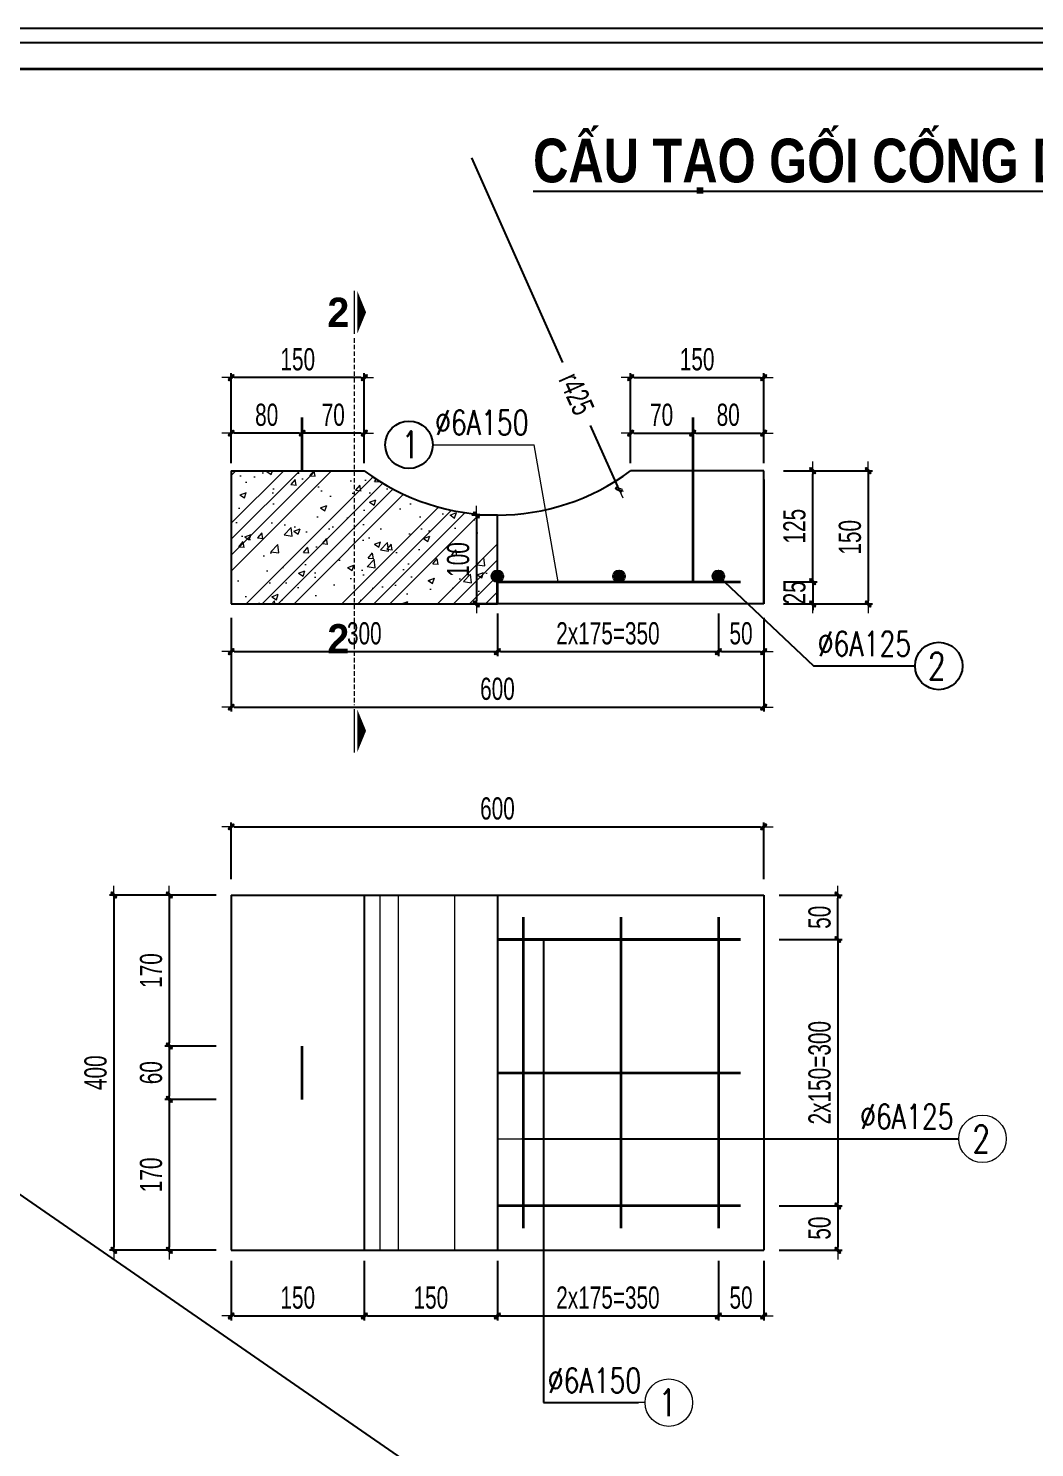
# Model space of a CAD drawing. Header units: inches. Extents: x 144032 to 217447, y 5454 to 57833.
# Drawn here: x 181295 to 183563, y 21309 to 24505 of the extents above; entities that cross this region are included whole.
import ezdxf
from ezdxf.enums import TextEntityAlignment as Align

# ---------------------------------------------------------------- set-up
doc = ezdxf.new("R2010")
doc.units = ezdxf.units.IN
doc.header["$MEASUREMENT"] = 0
doc.linetypes.add('HIDDEN', pattern=[0.375, 0.25, -0.125])
for name, color, linetype, lineweight in [('2 - Text2', 2, 'Continuous', 20), ('LC Dim', 8, 'Continuous', 18), ('LC Hatch', 252, 'Continuous', 9), ('LC Khac', 4, 'Continuous', 9), ('LC MANH DUT', 35, 'HIDDEN', 5), ('LC Net manh', 9, 'Continuous', 5), ('LC Net thay', 7, 'Continuous', 25), ('LC Text2', 7, 'Continuous', 25), ('THEP', 1, 'Continuous', 35)]:
    doc.layers.add(name, color=color, linetype=linetype, lineweight=lineweight)
for name, color, linetype in [('ENTTNTHIETKE1', 2, 'Continuous'), ('KHUNGTEN', 5, 'Continuous'), ('NETTHAY', 7, 'Continuous')]:
    doc.layers.add(name, color=color, linetype=linetype)
doc.layers.add('KCS_Plotter', color=11, linetype='Continuous', plot=False)
doc.styles.add('EG 1', font='')
doc.styles.add('HOATBIF', font='hoatbif.shx', dxfattribs={"width": 0.7})
doc.styles.add('LC 1', font='')
doc.styles.add('LC 3', font='vnsimli.shx', dxfattribs={"width": 0.75})
doc.styles.add('LC3', font='', dxfattribs={"width": 0.8})
doc.styles.get('EG 1').set_extended_font_data('.VnAvantH', bold=True)
doc.styles.get('LC 1').set_extended_font_data('.VnAvantH', bold=True)
doc.styles.get('LC3').set_extended_font_data('.VnArialH', bold=True)
doc.dimstyles.new('1-100(1-25)', dxfattribs={"dimscale": 25, "dimtxt": 2.5, "dimasz": 0.35, "dimexe": 0.5, "dimexo": 0, "dimgap": 0.8, "dimtad": 1, "dimdec": 0, "dimzin": 0, "dimdsep": 46, "dimtxsty": 'HOATBIF', "dimblk1": 'DOT', "dimblk2": 'DOT', "dimsah": 1, "dimcen": -1, "dimdle": 1, "dimclrd": 256, "dimclre": 256, "dimclrt": 4, "dimadec": 3, "dimazin": 2, "dimtfac": 0.333333, "dimtdec": 0, "dimtix": 1, "dimtmove": 2, "dimatfit": 3, "dimldrblk": 'DOT', "dimfxl": 1, "dimtvp": 0.833333, "dimtolj": 1, "dimtzin": 0, "dimarcsym": 0})

# ---------------------------------------------------------------- blocks, each defined once
blk = doc.blocks.new('khung vpn')
at = {"layer": 'Defpoints'}
blk.add_line((52556.46, -4195.446), (52498.758, -4195.446), dxfattribs=at)
at = {"layer": 'KHUNGTEN'}
blk.add_lwpolyline([(52556.243, -4234.885), (52502.048, -4234.885), (52502.048, -4195.662), (52556.243, -4195.662)], close=True, dxfattribs=at)
at = {"layer": 'THEP'}
blk.add_lwpolyline([(52555.832, -4234.474), (52502.459, -4234.474), (52502.459, -4196.073), (52555.832, -4196.073)], close=True, dxfattribs=at)
blk = doc.blocks.new('TIEUDE1')
at = {"layer": '2 - Text2', "color": 7, "style": 'EG 1'}
blk.add_attdef('TIªU§Ò', text='', height=5, dxfattribs=at).set_placement((0, 0), align=Align.BOTTOM_CENTER)
blk.add_attdef('TL', text='', height=3, dxfattribs=at).set_placement((0, -2), align=Align.TOP_CENTER)
blk = doc.blocks.new('DOT')
at = {"layer": 'LC Dim'}
blk.add_line((-3, 0), (3, 0), dxfattribs=at)
at = {"layer": 'LC Dim', "color": 4}
blk.add_line((-1, -1), (1, 1), dxfattribs=at)
blk.add_lwpolyline([(0.5, 1), (-1, -0.5), (-0.5, -1), (1, 0.5)], close=True, dxfattribs=at)
blk = doc.blocks.new('*D655')
at = {"layer": 'Defpoints', "color": 0, "transparency": 16777216}
for p in [(181718.1, 22553.4), (181487.5, 21753.4), (181718.1, 21753.4)]:
    blk.add_point(p, dxfattribs=at)
at = {"layer": 'LC Dim', "lineweight": -2, "transparency": 16777216}
for p, q in [((181718.1, 22553.4), (181477.5, 22553.4)), ((181487.5, 22546.4), (181487.5, 21760.4)), ((181718.1, 21753.4), (181477.5, 21753.4))]:
    blk.add_line(p, q, dxfattribs=at)
at = {"layer": 'LC Dim', "lineweight": -2, "transparency": 16777216, "xscale": 7, "yscale": 7, "zscale": 7}
for p, rotation in [((181487.5, 22553.4), 90), ((181487.5, 21753.4), 270)]:
    blk.add_blockref('DOT', p, dxfattribs=dict(at, rotation=rotation))
at = {"layer": 'LC Dim', "color": 4, "transparency": 16777216, "insert": (181446.5, 22153.4), "char_height": 50, "attachment_point": 5, "rotation": 90, "style": 'HOATBIF'}
blk.add_mtext('\\A1;400', dxfattribs=at)
blk = doc.blocks.new('_Dot')
at = {"color": 0, "linetype": 'ByBlock', "lineweight": -2}
blk.add_line((-0.5, 0), (-1, 0), dxfattribs=at)
at = {"color": 0, "linetype": 'ByBlock', "const_width": 0.5}
blk.add_lwpolyline([(-0.25, 0, 1), (0.25, 0, 1)], format="xyb", close=True, dxfattribs=at)
blk = doc.blocks.new('*D656')
at = {"layer": 'Defpoints', "color": 0, "transparency": 16777216}
for p in [(181718.1, 22093.4), (181612.5, 21753.4), (181718.1, 21753.4)]:
    blk.add_point(p, dxfattribs=at)
at = {"layer": 'LC Dim', "lineweight": -2, "transparency": 16777216}
for p, q in [((181718.1, 22093.4), (181602.5, 22093.4)), ((181612.5, 22086.4), (181612.5, 21760.4)), ((181718.1, 21753.4), (181602.5, 21753.4))]:
    blk.add_line(p, q, dxfattribs=at)
at = {"layer": 'LC Dim', "lineweight": -2, "transparency": 16777216, "xscale": 7, "yscale": 7, "zscale": 7}
for p, rotation in [((181612.5, 22093.4), 90), ((181612.5, 21753.4), 270)]:
    blk.add_blockref('DOT', p, dxfattribs=dict(at, rotation=rotation))
at = {"layer": 'LC Dim', "color": 4, "transparency": 16777216, "insert": (181571.5, 21923.4), "char_height": 50, "attachment_point": 5, "rotation": 90, "style": 'HOATBIF'}
blk.add_mtext('\\A1;170', dxfattribs=at)
blk = doc.blocks.new('*D657')
at = {"layer": 'Defpoints', "color": 0, "transparency": 16777216}
for p in [(182987.1, 22453.4), (182987.1, 21853.4), (183119.1, 21853.4)]:
    blk.add_point(p, dxfattribs=at)
at = {"layer": 'LC Dim', "lineweight": -2, "transparency": 16777216}
for p, q in [((182987.1, 22453.4), (183129.1, 22453.4)), ((183119.1, 22446.4), (183119.1, 21860.4)), ((182987.1, 21853.4), (183129.1, 21853.4))]:
    blk.add_line(p, q, dxfattribs=at)
at = {"layer": 'LC Dim', "lineweight": -2, "transparency": 16777216, "xscale": 7, "yscale": 7, "zscale": 7}
for p, rotation in [((183119.1, 22453.4), 90), ((183119.1, 21853.4), 270)]:
    blk.add_blockref('DOT', p, dxfattribs=dict(at, rotation=rotation))
at = {"layer": 'LC Dim', "color": 4, "transparency": 16777216, "insert": (183078.1, 22153.4), "char_height": 50, "attachment_point": 5, "rotation": 90, "style": 'HOATBIF'}
blk.add_mtext('\\A1;2x150=300', dxfattribs=at)
blk = doc.blocks.new('*D659')
at = {"layer": 'Defpoints', "color": 0, "transparency": 16777216}
for p in [(182052, 21729.4), (182352, 21729.4), (182352, 21605.7)]:
    blk.add_point(p, dxfattribs=at)
at = {"layer": 'LC Dim', "lineweight": -2, "transparency": 16777216}
for p, q in [((182052, 21729.4), (182052, 21595.7)), ((182352, 21729.4), (182352, 21595.7)), ((182059, 21605.7), (182345, 21605.7))]:
    blk.add_line(p, q, dxfattribs=at)
at = {"layer": 'LC Dim', "lineweight": -2, "transparency": 16777216, "xscale": 7, "yscale": 7, "zscale": 7, "rotation": 180}
blk.add_blockref('DOT', (182052, 21605.7), dxfattribs=at)
at = {"layer": 'LC Dim', "lineweight": -2, "transparency": 16777216, "xscale": 7, "yscale": 7, "zscale": 7}
blk.add_blockref('DOT', (182352, 21605.7), dxfattribs=at)
at = {"layer": 'LC Dim', "color": 4, "transparency": 16777216, "insert": (182202, 21646.7), "char_height": 50, "attachment_point": 5, "style": 'HOATBIF'}
blk.add_mtext('\\A1;150', dxfattribs=at)
blk = doc.blocks.new('*D660')
at = {"layer": 'Defpoints', "color": 0, "transparency": 16777216}
for p in [(181752, 21729.4), (182052, 21729.4), (182052, 21605.7)]:
    blk.add_point(p, dxfattribs=at)
at = {"layer": 'LC Dim', "lineweight": -2, "transparency": 16777216}
for p, q in [((181752, 21729.4), (181752, 21595.7)), ((182052, 21729.4), (182052, 21595.7)), ((181759, 21605.7), (182045, 21605.7))]:
    blk.add_line(p, q, dxfattribs=at)
at = {"layer": 'LC Dim', "lineweight": -2, "transparency": 16777216, "xscale": 7, "yscale": 7, "zscale": 7, "rotation": 180}
blk.add_blockref('DOT', (181752, 21605.7), dxfattribs=at)
at = {"layer": 'LC Dim', "lineweight": -2, "transparency": 16777216, "xscale": 7, "yscale": 7, "zscale": 7}
blk.add_blockref('DOT', (182052, 21605.7), dxfattribs=at)
at = {"layer": 'LC Dim', "color": 4, "transparency": 16777216, "insert": (181902, 21646.7), "char_height": 50, "attachment_point": 5, "style": 'HOATBIF'}
blk.add_mtext('\\A1;150', dxfattribs=at)
blk = doc.blocks.new('*D661')
at = {"layer": 'Defpoints', "color": 0, "transparency": 16777216}
for p in [(182987.1, 21853.4), (182987.1, 21753.4), (183119.1, 21753.4)]:
    blk.add_point(p, dxfattribs=at)
at = {"layer": 'LC Dim', "lineweight": -2, "transparency": 16777216}
for p, q in [((182987.1, 21853.4), (183129.1, 21853.4)), ((183119.1, 21846.4), (183119.1, 21760.4)), ((182987.1, 21753.4), (183129.1, 21753.4))]:
    blk.add_line(p, q, dxfattribs=at)
at = {"layer": 'LC Dim', "lineweight": -2, "transparency": 16777216, "xscale": 7, "yscale": 7, "zscale": 7}
for p, rotation in [((183119.1, 21853.4), 90), ((183119.1, 21753.4), 270)]:
    blk.add_blockref('DOT', p, dxfattribs=dict(at, rotation=rotation))
at = {"layer": 'LC Dim', "color": 4, "transparency": 16777216, "insert": (183078.1, 21803.4), "char_height": 50, "attachment_point": 5, "rotation": 90, "style": 'HOATBIF'}
blk.add_mtext('\\A1;50', dxfattribs=at)
blk = doc.blocks.new('*D662')
at = {"layer": 'Defpoints', "color": 0, "transparency": 16777216}
for p in [(182952, 22707.2), (181752, 22589.4), (182952, 22589.4)]:
    blk.add_point(p, dxfattribs=at)
at = {"layer": 'LC Dim', "lineweight": -2, "transparency": 16777216}
for p, q in [((181752, 22589.4), (181752, 22717.2)), ((181759, 22707.2), (182945, 22707.2)), ((182952, 22589.4), (182952, 22717.2))]:
    blk.add_line(p, q, dxfattribs=at)
at = {"layer": 'LC Dim', "lineweight": -2, "transparency": 16777216, "xscale": 7, "yscale": 7, "zscale": 7, "rotation": 180}
blk.add_blockref('DOT', (181752, 22707.2), dxfattribs=at)
at = {"layer": 'LC Dim', "lineweight": -2, "transparency": 16777216, "xscale": 7, "yscale": 7, "zscale": 7}
blk.add_blockref('DOT', (182952, 22707.2), dxfattribs=at)
at = {"layer": 'LC Dim', "color": 4, "transparency": 16777216, "insert": (182352, 22748.2), "char_height": 50, "attachment_point": 5, "style": 'HOATBIF'}
blk.add_mtext('\\A1;600', dxfattribs=at)
blk = doc.blocks.new('*D663')
at = {"layer": 'Defpoints', "color": 0, "transparency": 16777216}
for p in [(181752, 23177.6), (182352, 23187.6), (182352, 23101.6)]:
    blk.add_point(p, dxfattribs=at)
at = {"layer": 'LC Dim', "lineweight": -2, "transparency": 16777216}
for p, q in [((181752, 23177.6), (181752, 23091.6)), ((182352, 23187.6), (182352, 23091.6)), ((181759, 23101.6), (182345, 23101.6))]:
    blk.add_line(p, q, dxfattribs=at)
at = {"layer": 'LC Dim', "lineweight": -2, "transparency": 16777216, "xscale": 7, "yscale": 7, "zscale": 7, "rotation": 180}
blk.add_blockref('DOT', (181752, 23101.6), dxfattribs=at)
at = {"layer": 'LC Dim', "lineweight": -2, "transparency": 16777216, "xscale": 7, "yscale": 7, "zscale": 7}
blk.add_blockref('DOT', (182352, 23101.6), dxfattribs=at)
at = {"layer": 'LC Dim', "color": 4, "transparency": 16777216, "insert": (182052, 23142.6), "char_height": 50, "attachment_point": 5, "style": 'HOATBIF'}
blk.add_mtext('\\A1;300', dxfattribs=at)
blk = doc.blocks.new('*D664')
at = {"layer": 'Defpoints', "color": 0, "transparency": 16777216}
for p in [(181752, 23177.6), (182952, 23177.6), (182952, 22976.6)]:
    blk.add_point(p, dxfattribs=at)
at = {"layer": 'LC Dim', "lineweight": -2, "transparency": 16777216}
for p, q in [((181752, 23177.6), (181752, 22966.6)), ((182952, 23177.6), (182952, 22966.6)), ((181759, 22976.6), (182945, 22976.6))]:
    blk.add_line(p, q, dxfattribs=at)
at = {"layer": 'LC Dim', "lineweight": -2, "transparency": 16777216, "xscale": 7, "yscale": 7, "zscale": 7, "rotation": 180}
blk.add_blockref('DOT', (181752, 22976.6), dxfattribs=at)
at = {"layer": 'LC Dim', "lineweight": -2, "transparency": 16777216, "xscale": 7, "yscale": 7, "zscale": 7}
blk.add_blockref('DOT', (182952, 22976.6), dxfattribs=at)
at = {"layer": 'LC Dim', "color": 4, "transparency": 16777216, "insert": (182352, 23017.6), "char_height": 50, "attachment_point": 5, "style": 'HOATBIF'}
blk.add_mtext('\\A1;600', dxfattribs=at)
blk = doc.blocks.new('*D665')
at = {"layer": 'Defpoints', "color": 0, "transparency": 16777216}
for p in [(181718.1, 22553.4), (181612.5, 22213.4), (181718.1, 22213.4)]:
    blk.add_point(p, dxfattribs=at)
at = {"layer": 'LC Dim', "lineweight": -2, "transparency": 16777216}
for p, q in [((181718.1, 22553.4), (181602.5, 22553.4)), ((181612.5, 22546.4), (181612.5, 22220.4)), ((181718.1, 22213.4), (181602.5, 22213.4))]:
    blk.add_line(p, q, dxfattribs=at)
at = {"layer": 'LC Dim', "lineweight": -2, "transparency": 16777216, "xscale": 7, "yscale": 7, "zscale": 7}
for p, rotation in [((181612.5, 22553.4), 90), ((181612.5, 22213.4), 270)]:
    blk.add_blockref('DOT', p, dxfattribs=dict(at, rotation=rotation))
at = {"layer": 'LC Dim', "color": 4, "transparency": 16777216, "insert": (181571.5, 22383.4), "char_height": 50, "attachment_point": 5, "rotation": 90, "style": 'HOATBIF'}
blk.add_mtext('\\A1;170', dxfattribs=at)
blk = doc.blocks.new('*D666')
at = {"layer": 'Defpoints', "color": 0, "transparency": 16777216}
for p in [(181718.1, 22213.4), (181612.5, 22093.4), (181718.1, 22093.4)]:
    blk.add_point(p, dxfattribs=at)
at = {"layer": 'LC Dim', "lineweight": -2, "transparency": 16777216}
for p, q in [((181718.1, 22213.4), (181602.5, 22213.4)), ((181612.5, 22206.4), (181612.5, 22100.4)), ((181718.1, 22093.4), (181602.5, 22093.4))]:
    blk.add_line(p, q, dxfattribs=at)
at = {"layer": 'LC Dim', "lineweight": -2, "transparency": 16777216, "xscale": 7, "yscale": 7, "zscale": 7}
for p, rotation in [((181612.5, 22213.4), 90), ((181612.5, 22093.4), 270)]:
    blk.add_blockref('DOT', p, dxfattribs=dict(at, rotation=rotation))
at = {"layer": 'LC Dim', "color": 4, "transparency": 16777216, "insert": (181571.5, 22153.4), "char_height": 50, "attachment_point": 5, "rotation": 90, "style": 'HOATBIF'}
blk.add_mtext('\\A1;60', dxfattribs=at)
blk = doc.blocks.new('*D667')
at = {"layer": 'Defpoints', "color": 0, "transparency": 16777216}
for p in [(182850, 23177.6), (182952, 23177.6), (182952, 23101.6)]:
    blk.add_point(p, dxfattribs=at)
at = {"layer": 'LC Dim', "lineweight": -2, "transparency": 16777216}
for p, q in [((182850, 23177.6), (182850, 23091.6)), ((182952, 23177.6), (182952, 23091.6)), ((182857, 23101.6), (182945, 23101.6))]:
    blk.add_line(p, q, dxfattribs=at)
at = {"layer": 'LC Dim', "lineweight": -2, "transparency": 16777216, "xscale": 7, "yscale": 7, "zscale": 7, "rotation": 180}
blk.add_blockref('DOT', (182850, 23101.6), dxfattribs=at)
at = {"layer": 'LC Dim', "lineweight": -2, "transparency": 16777216, "xscale": 7, "yscale": 7, "zscale": 7}
blk.add_blockref('DOT', (182952, 23101.6), dxfattribs=at)
at = {"layer": 'LC Dim', "color": 4, "transparency": 16777216, "insert": (182901, 23142.6), "char_height": 50, "attachment_point": 5, "style": 'HOATBIF'}
blk.add_mtext('\\A1;50', dxfattribs=at)
blk = doc.blocks.new('*D668')
at = {"layer": 'Defpoints', "color": 0, "transparency": 16777216}
for p in [(182352, 23187.6), (182850, 23187.6), (182850, 23101.6)]:
    blk.add_point(p, dxfattribs=at)
at = {"layer": 'LC Dim', "lineweight": -2, "transparency": 16777216}
for p, q in [((182352, 23187.6), (182352, 23091.6)), ((182850, 23187.6), (182850, 23091.6)), ((182359, 23101.6), (182843, 23101.6))]:
    blk.add_line(p, q, dxfattribs=at)
at = {"layer": 'LC Dim', "lineweight": -2, "transparency": 16777216, "xscale": 7, "yscale": 7, "zscale": 7, "rotation": 180}
blk.add_blockref('DOT', (182352, 23101.6), dxfattribs=at)
at = {"layer": 'LC Dim', "lineweight": -2, "transparency": 16777216, "xscale": 7, "yscale": 7, "zscale": 7}
blk.add_blockref('DOT', (182850, 23101.6), dxfattribs=at)
at = {"layer": 'LC Dim', "color": 4, "transparency": 16777216, "insert": (182601, 23142.6), "char_height": 50, "attachment_point": 5, "style": 'HOATBIF'}
blk.add_mtext('\\A1;2x175=350', dxfattribs=at)
blk = doc.blocks.new('*D669')
at = {"layer": 'Defpoints', "color": 0, "transparency": 16777216}
for p in [(182997, 23259.1), (182997, 23209.1), (183062.5, 23209.1)]:
    blk.add_point(p, dxfattribs=at)
at = {"layer": 'LC Dim', "lineweight": -2, "transparency": 16777216}
for p, q in [((183062.5, 23266.1), (183062.5, 23273.1)), ((182997, 23259.1), (183072.5, 23259.1)), ((183062.5, 23259.1), (183062.5, 23209.1)), ((182997, 23209.1), (183072.5, 23209.1)), ((183062.5, 23202.1), (183062.5, 23195.1))]:
    blk.add_line(p, q, dxfattribs=at)
at = {"layer": 'LC Dim', "lineweight": -2, "transparency": 16777216, "xscale": 7, "yscale": 7, "zscale": 7}
for p, rotation in [((183062.5, 23259.1), 270), ((183062.5, 23209.1), 90)]:
    blk.add_blockref('DOT', p, dxfattribs=dict(at, rotation=rotation))
at = {"layer": 'LC Dim', "color": 4, "transparency": 16777216, "insert": (183021.5, 23234.1), "char_height": 50, "attachment_point": 5, "rotation": 90, "style": 'HOATBIF'}
blk.add_mtext('\\A1;25', dxfattribs=at)
blk = doc.blocks.new('*D670')
at = {"layer": 'Defpoints', "color": 0, "transparency": 16777216}
for p in [(182987.1, 22553.4), (183119.1, 22553.4), (182987.1, 22453.4)]:
    blk.add_point(p, dxfattribs=at)
at = {"layer": 'LC Dim', "lineweight": -2, "transparency": 16777216}
for p, q in [((182987.1, 22553.4), (183129.1, 22553.4)), ((183119.1, 22460.4), (183119.1, 22546.4)), ((182987.1, 22453.4), (183129.1, 22453.4))]:
    blk.add_line(p, q, dxfattribs=at)
at = {"layer": 'LC Dim', "lineweight": -2, "transparency": 16777216, "xscale": 7, "yscale": 7, "zscale": 7}
for p, rotation in [((183119.1, 22553.4), 90), ((183119.1, 22453.4), 270)]:
    blk.add_blockref('DOT', p, dxfattribs=dict(at, rotation=rotation))
at = {"layer": 'LC Dim', "color": 4, "transparency": 16777216, "insert": (183078.1, 22503.4), "char_height": 50, "attachment_point": 5, "rotation": 90, "style": 'HOATBIF'}
blk.add_mtext('\\A1;50', dxfattribs=at)
blk = doc.blocks.new('*D671')
at = {"layer": 'Defpoints', "color": 0, "transparency": 16777216}
for p in [(182302, 24195.6), (182625.8, 23466.8)]:
    blk.add_point(p, dxfattribs=at)
at = {"layer": 'LC Dim', "lineweight": -2, "transparency": 16777216}
for p, q in [((182293.9, 24213.9), (182498.7, 23753)), ((182623, 23473.2), (182561.7, 23611.1))]:
    blk.add_line(p, q, dxfattribs=at)
at = {"layer": 'LC Dim', "lineweight": -2, "transparency": 16777216, "xscale": 7, "yscale": 7, "zscale": 7, "rotation": 293.9565455217204}
blk.add_blockref('DOT', (182625.8, 23466.8), dxfattribs=at)
at = {"layer": 'LC Dim', "color": 4, "transparency": 16777216, "insert": (182530.2, 23682.1), "char_height": 50, "attachment_point": 5, "rotation": 293.9565, "style": 'HOATBIF'}
blk.add_mtext('\\A1;r425', dxfattribs=at)
blk = doc.blocks.new('*D672')
at = {"layer": 'Defpoints', "color": 0, "transparency": 16777216}
for p in [(182352, 23409.1), (182304.6, 23209.1), (182352, 23209.1)]:
    blk.add_point(p, dxfattribs=at)
at = {"layer": 'LC Dim', "lineweight": -2, "transparency": 16777216}
for p, q in [((182352, 23409.1), (182294.6, 23409.1)), ((182304.6, 23402.1), (182304.6, 23216.1)), ((182352, 23209.1), (182294.6, 23209.1))]:
    blk.add_line(p, q, dxfattribs=at)
at = {"layer": 'LC Dim', "lineweight": -2, "transparency": 16777216, "xscale": 7, "yscale": 7, "zscale": 7}
for p, rotation in [((182304.6, 23409.1), 90), ((182304.6, 23209.1), 270)]:
    blk.add_blockref('DOT', p, dxfattribs=dict(at, rotation=rotation))
at = {"layer": 'LC Dim', "color": 4, "transparency": 16777216, "insert": (182263.6, 23309.1), "char_height": 50, "attachment_point": 5, "rotation": 90, "style": 'HOATBIF'}
blk.add_mtext('\\A1;100', dxfattribs=at)
blk = doc.blocks.new('*D673')
at = {"layer": 'Defpoints', "color": 0, "transparency": 16777216}
for p in [(182997, 23509.1), (183062.5, 23509.1), (183007, 23259.1)]:
    blk.add_point(p, dxfattribs=at)
at = {"layer": 'LC Dim', "lineweight": -2, "transparency": 16777216}
for p, q in [((182997, 23509.1), (183072.5, 23509.1)), ((183062.5, 23266.1), (183062.5, 23502.1)), ((183007, 23259.1), (183072.5, 23259.1))]:
    blk.add_line(p, q, dxfattribs=at)
at = {"layer": 'LC Dim', "lineweight": -2, "transparency": 16777216, "xscale": 7, "yscale": 7, "zscale": 7}
for p, rotation in [((183062.5, 23509.1), 90), ((183062.5, 23259.1), 270)]:
    blk.add_blockref('DOT', p, dxfattribs=dict(at, rotation=rotation))
at = {"layer": 'LC Dim', "color": 4, "transparency": 16777216, "insert": (183021.5, 23384.1), "char_height": 50, "attachment_point": 5, "rotation": 90, "style": 'HOATBIF'}
blk.add_mtext('\\A1;125', dxfattribs=at)
blk = doc.blocks.new('*D674')
at = {"layer": 'Defpoints', "color": 0, "transparency": 16777216}
for p in [(183007, 23509.1), (183007, 23209.1), (183187.5, 23209.1)]:
    blk.add_point(p, dxfattribs=at)
at = {"layer": 'LC Dim', "lineweight": -2, "transparency": 16777216}
for p, q in [((183007, 23509.1), (183197.5, 23509.1)), ((183187.5, 23502.1), (183187.5, 23216.1)), ((183007, 23209.1), (183197.5, 23209.1))]:
    blk.add_line(p, q, dxfattribs=at)
at = {"layer": 'LC Dim', "lineweight": -2, "transparency": 16777216, "xscale": 7, "yscale": 7, "zscale": 7}
for p, rotation in [((183187.5, 23509.1), 90), ((183187.5, 23209.1), 270)]:
    blk.add_blockref('DOT', p, dxfattribs=dict(at, rotation=rotation))
at = {"layer": 'LC Dim', "color": 4, "transparency": 16777216, "insert": (183146.5, 23359.1), "char_height": 50, "attachment_point": 5, "rotation": 90, "style": 'HOATBIF'}
blk.add_mtext('\\A1;150', dxfattribs=at)
blk = doc.blocks.new('*D675')
at = {"layer": 'Defpoints', "color": 0, "transparency": 16777216}
for p in [(182952, 23718.7), (182652, 23526.4), (182952, 23526.4)]:
    blk.add_point(p, dxfattribs=at)
at = {"layer": 'LC Dim', "lineweight": -2, "transparency": 16777216}
for p, q in [((182652, 23526.4), (182652, 23728.7)), ((182659, 23718.7), (182945, 23718.7)), ((182952, 23526.4), (182952, 23728.7))]:
    blk.add_line(p, q, dxfattribs=at)
at = {"layer": 'LC Dim', "lineweight": -2, "transparency": 16777216, "xscale": 7, "yscale": 7, "zscale": 7, "rotation": 180}
blk.add_blockref('DOT', (182652, 23718.7), dxfattribs=at)
at = {"layer": 'LC Dim', "lineweight": -2, "transparency": 16777216, "xscale": 7, "yscale": 7, "zscale": 7}
blk.add_blockref('DOT', (182952, 23718.7), dxfattribs=at)
at = {"layer": 'LC Dim', "color": 4, "transparency": 16777216, "insert": (182802, 23759.7), "char_height": 50, "attachment_point": 5, "style": 'HOATBIF'}
blk.add_mtext('\\A1;150', dxfattribs=at)
blk = doc.blocks.new('*D676')
at = {"layer": 'Defpoints', "color": 0, "transparency": 16777216}
for p in [(182792, 23593.7), (182652, 23526.4), (182792, 23526.4)]:
    blk.add_point(p, dxfattribs=at)
at = {"layer": 'LC Dim', "lineweight": -2, "transparency": 16777216}
for p, q in [((182652, 23526.4), (182652, 23603.7)), ((182659, 23593.7), (182785, 23593.7)), ((182792, 23526.4), (182792, 23603.7))]:
    blk.add_line(p, q, dxfattribs=at)
at = {"layer": 'LC Dim', "lineweight": -2, "transparency": 16777216, "xscale": 7, "yscale": 7, "zscale": 7, "rotation": 180}
blk.add_blockref('DOT', (182652, 23593.7), dxfattribs=at)
at = {"layer": 'LC Dim', "lineweight": -2, "transparency": 16777216, "xscale": 7, "yscale": 7, "zscale": 7}
blk.add_blockref('DOT', (182792, 23593.7), dxfattribs=at)
at = {"layer": 'LC Dim', "color": 4, "transparency": 16777216, "insert": (182722, 23634.7), "char_height": 50, "attachment_point": 5, "style": 'HOATBIF'}
blk.add_mtext('\\A1;70', dxfattribs=at)
blk = doc.blocks.new('*D677')
at = {"layer": 'Defpoints', "color": 0, "transparency": 16777216}
for p in [(182952, 23593.7), (182792, 23526.4), (182952, 23526.4)]:
    blk.add_point(p, dxfattribs=at)
at = {"layer": 'LC Dim', "lineweight": -2, "transparency": 16777216}
for p, q in [((182792, 23526.4), (182792, 23603.7)), ((182799, 23593.7), (182945, 23593.7)), ((182952, 23526.4), (182952, 23603.7))]:
    blk.add_line(p, q, dxfattribs=at)
at = {"layer": 'LC Dim', "lineweight": -2, "transparency": 16777216, "xscale": 7, "yscale": 7, "zscale": 7, "rotation": 180}
blk.add_blockref('DOT', (182792, 23593.7), dxfattribs=at)
at = {"layer": 'LC Dim', "lineweight": -2, "transparency": 16777216, "xscale": 7, "yscale": 7, "zscale": 7}
blk.add_blockref('DOT', (182952, 23593.7), dxfattribs=at)
at = {"layer": 'LC Dim', "color": 4, "transparency": 16777216, "insert": (182872, 23634.7), "char_height": 50, "attachment_point": 5, "style": 'HOATBIF'}
blk.add_mtext('\\A1;80', dxfattribs=at)
blk = doc.blocks.new('*D688')
at = {"layer": 'Defpoints', "color": 0, "transparency": 16777216}
for p in [(182850, 21729.4), (182952, 21729.4), (182952, 21605.7)]:
    blk.add_point(p, dxfattribs=at)
at = {"layer": 'LC Dim', "lineweight": -2, "transparency": 16777216}
for p, q in [((182850, 21729.4), (182850, 21595.7)), ((182952, 21729.4), (182952, 21595.7)), ((182857, 21605.7), (182945, 21605.7))]:
    blk.add_line(p, q, dxfattribs=at)
at = {"layer": 'LC Dim', "lineweight": -2, "transparency": 16777216, "xscale": 7, "yscale": 7, "zscale": 7, "rotation": 180}
blk.add_blockref('DOT', (182850, 21605.7), dxfattribs=at)
at = {"layer": 'LC Dim', "lineweight": -2, "transparency": 16777216, "xscale": 7, "yscale": 7, "zscale": 7}
blk.add_blockref('DOT', (182952, 21605.7), dxfattribs=at)
at = {"layer": 'LC Dim', "color": 4, "transparency": 16777216, "insert": (182901, 21646.7), "char_height": 50, "attachment_point": 5, "style": 'HOATBIF'}
blk.add_mtext('\\A1;50', dxfattribs=at)
blk = doc.blocks.new('*D689')
at = {"layer": 'Defpoints', "color": 0, "transparency": 16777216}
for p in [(182352, 21729.4), (182850, 21729.4), (182850, 21605.7)]:
    blk.add_point(p, dxfattribs=at)
at = {"layer": 'LC Dim', "lineweight": -2, "transparency": 16777216}
for p, q in [((182352, 21729.4), (182352, 21595.7)), ((182850, 21729.4), (182850, 21595.7)), ((182359, 21605.7), (182843, 21605.7))]:
    blk.add_line(p, q, dxfattribs=at)
at = {"layer": 'LC Dim', "lineweight": -2, "transparency": 16777216, "xscale": 7, "yscale": 7, "zscale": 7, "rotation": 180}
blk.add_blockref('DOT', (182352, 21605.7), dxfattribs=at)
at = {"layer": 'LC Dim', "lineweight": -2, "transparency": 16777216, "xscale": 7, "yscale": 7, "zscale": 7}
blk.add_blockref('DOT', (182850, 21605.7), dxfattribs=at)
at = {"layer": 'LC Dim', "color": 4, "transparency": 16777216, "insert": (182601, 21646.7), "char_height": 50, "attachment_point": 5, "style": 'HOATBIF'}
blk.add_mtext('\\A1;2x175=350', dxfattribs=at)
blk = doc.blocks.new('*D690')
at = {"layer": 'Defpoints', "color": 0, "transparency": 16777216}
for p in [(181752, 23718.7), (181752, 23526.4), (182052, 23526.4)]:
    blk.add_point(p, dxfattribs=at)
at = {"layer": 'LC Dim', "lineweight": -2, "transparency": 16777216}
for p, q in [((181752, 23526.4), (181752, 23728.7)), ((182045, 23718.7), (181759, 23718.7)), ((182052, 23526.4), (182052, 23728.7))]:
    blk.add_line(p, q, dxfattribs=at)
at = {"layer": 'LC Dim', "lineweight": -2, "transparency": 16777216, "xscale": 7, "yscale": 7, "zscale": 7, "rotation": 180}
blk.add_blockref('DOT', (181752, 23718.7), dxfattribs=at)
at = {"layer": 'LC Dim', "lineweight": -2, "transparency": 16777216, "xscale": 7, "yscale": 7, "zscale": 7}
blk.add_blockref('DOT', (182052, 23718.7), dxfattribs=at)
at = {"layer": 'LC Dim', "color": 4, "transparency": 16777216, "insert": (181902, 23759.7), "char_height": 50, "attachment_point": 5, "style": 'HOATBIF'}
blk.add_mtext('\\A1;150', dxfattribs=at)
blk = doc.blocks.new('*D691')
at = {"layer": 'Defpoints', "color": 0, "transparency": 16777216}
for p in [(181912, 23593.7), (181912, 23526.4), (182052, 23526.4)]:
    blk.add_point(p, dxfattribs=at)
at = {"layer": 'LC Dim', "lineweight": -2, "transparency": 16777216}
for p, q in [((181912, 23526.4), (181912, 23603.7)), ((182045, 23593.7), (181919, 23593.7)), ((182052, 23526.4), (182052, 23603.7))]:
    blk.add_line(p, q, dxfattribs=at)
at = {"layer": 'LC Dim', "lineweight": -2, "transparency": 16777216, "xscale": 7, "yscale": 7, "zscale": 7, "rotation": 180}
blk.add_blockref('DOT', (181912, 23593.7), dxfattribs=at)
at = {"layer": 'LC Dim', "lineweight": -2, "transparency": 16777216, "xscale": 7, "yscale": 7, "zscale": 7}
blk.add_blockref('DOT', (182052, 23593.7), dxfattribs=at)
at = {"layer": 'LC Dim', "color": 4, "transparency": 16777216, "insert": (181982, 23634.7), "char_height": 50, "attachment_point": 5, "style": 'HOATBIF'}
blk.add_mtext('\\A1;70', dxfattribs=at)
blk = doc.blocks.new('*D692')
at = {"layer": 'Defpoints', "color": 0, "transparency": 16777216}
for p in [(181752, 23593.7), (181752, 23526.4), (181912, 23526.4)]:
    blk.add_point(p, dxfattribs=at)
at = {"layer": 'LC Dim', "lineweight": -2, "transparency": 16777216}
for p, q in [((181752, 23526.4), (181752, 23603.7)), ((181905, 23593.7), (181759, 23593.7)), ((181912, 23526.4), (181912, 23603.7))]:
    blk.add_line(p, q, dxfattribs=at)
at = {"layer": 'LC Dim', "lineweight": -2, "transparency": 16777216, "xscale": 7, "yscale": 7, "zscale": 7, "rotation": 180}
blk.add_blockref('DOT', (181752, 23593.7), dxfattribs=at)
at = {"layer": 'LC Dim', "lineweight": -2, "transparency": 16777216, "xscale": 7, "yscale": 7, "zscale": 7}
blk.add_blockref('DOT', (181912, 23593.7), dxfattribs=at)
at = {"layer": 'LC Dim', "color": 4, "transparency": 16777216, "insert": (181832, 23634.7), "char_height": 50, "attachment_point": 5, "style": 'HOATBIF'}
blk.add_mtext('\\A1;80', dxfattribs=at)
blk = doc.blocks.new('*U639')
at = {"layer": 'LC Khac', "color": 1, "ltscale": 2}
for p, q in [((0, 485), (0, 0)), ((0, -4226), (0, -4712))]:
    blk.add_line(p, q, dxfattribs=at)
for points in [[(134, 243, 0, 471, 0), (37, 243, 275, 275, 0)], [(134, -4469, 0, 471, 0), (37, -4469, 275, 275, 0)]]:
    blk.add_lwpolyline(points, format="xyseb", dxfattribs=at)
at = {"layer": 'LC MANH DUT', "ltscale": 200}
blk.add_line((0, -49), (0, -4182), dxfattribs=at)
at = {"ltscale": 2, "style": 'LC 1'}
for p in [(-179, 243), (-179, -4469)]:
    blk.add_attdef('LC', text='', height=330, dxfattribs=at).set_placement(p, align=Align.MIDDLE_CENTER)

msp = doc.modelspace()

# ---------------------------------------------------------------- hatches: boundary and pattern name
at = {"layer": 'LC Hatch', "ltscale": 200}
h = msp.add_hatch(dxfattribs=at)
h.set_pattern_fill('BT-DA1X2', color=256, scale=0.8, style=0, pattern_type=2)
h.set_pattern_definition([(50, (166980.6, 50646.86), (145.74774, -12.75127), [15.24, -167.64]), (355, (166980.6, 50646.86), (-28.19426, 152.8453), [12.192, -134.112]), (100.451, (166992.75, 50645.8), (117.554, 140.09335), [12.952, -142.472]), (50, (167140.6, 50806.86), (145.74774, -12.75127), [15.24, -167.64]), (355, (167140.6, 50806.86), (-28.19426, 152.8453), [12.192, -134.112]), (100.451, (167152.75, 50805.8), (117.554, 140.09335), [12.952, -142.472]), (46.1842, (166980.6, 50687.5), (216.8632, -33.6339), [22.86, -251.46]), (96.6356, (166998.67, 50684.7), (189.9234, 197.9404), [19.428, -213.708]), (351.184, (166980.6, 50687.5), (189.9237, 197.9401), [18.288, -201.168]), (46.1842, (167140.6, 50847.5), (216.8632, -33.6339), [22.86, -251.46]), (96.6356, (167158.67, 50844.7), (189.9234, 197.9404), [19.428, -213.708]), (351.184, (167140.6, 50847.5), (189.9237, 197.9401), [18.288, -201.168]), (21, (167000.92, 50677.34), (121.2919, -81.8124), [15.24, -167.64]), (326, (167000.92, 50677.34), (49.4416, 147.3504), [12.192, -134.112]), (71.4514, (167011.03, 50670.52), (170.7332, 65.5383), [12.952, -142.472]), (21, (167160.92, 50837.34), (121.2919, -81.8124), [15.24, -167.64]), (326, (167160.92, 50837.34), (49.4416, 147.3504), [12.192, -134.112]), (71.4514, (167171.03, 50830.52), (170.7332, 65.5383), [12.952, -142.472]), (37.5, (166980.6, 50646.86), (2.47088, 67.64403), [0, -132.4864, 0, -136.144, 0, -134.62]), (7.5, (166980.6, 50646.86), (53.45573, 80.14446), [0, -77.6224, 0, -129.4384, 0, -51.308]), (327.5, (166935.29, 50646.86), (108.47248, -4.582995), [0, -50.8, 0, -158.496, 0, -210.312]), (317.5, (166914.97, 50646.86), (118.50335, 20.3412), [0, -66.04, 0, -105.2576, 0, -149.352]), (45, (166980.6, 50646.86), (-107.7631, 107.7631), []), (45, (167016.52, 50646.86), (-107.7631, 107.7631), []), (45, (167052.44, 50646.86), (-107.7631, 107.7631), []), (45, (167088.36, 50646.86), (-107.7631, 107.7631), [])])
h.paths.add_polyline_path([(182352, 23209.1), (182352, 23259.1, -0.414214), (182339.7, 23271.5, -0.414214), (182352, 23283.8), (182352, 23409.1, -0.162278), (182052, 23509.1), (181912, 23509.1), (181752, 23509.1), (181752, 23209.1)])
h.paths.add_polyline_path([(182301.1, 23254.1), (182301.1, 23364.1), (182226.1, 23364.1), (182226.1, 23254.1)], flags=24)
h = msp.add_hatch(dxfattribs=at)
h.set_pattern_fill('BT-DA1X2', color=256, scale=0.8, style=0, pattern_type=2)
h.set_pattern_definition([(50, (168020.67, 51408.65), (145.74774, -12.75127), [15.24, -167.64]), (355, (168020.67, 51408.65), (-28.19426, 152.8453), [12.192, -134.112]), (100.451, (168032.82, 51407.58), (117.554, 140.09335), [12.952, -142.472]), (50, (168180.67, 51568.65), (145.74774, -12.75127), [15.24, -167.64]), (355, (168180.67, 51568.65), (-28.19426, 152.8453), [12.192, -134.112]), (100.451, (168192.82, 51567.58), (117.554, 140.09335), [12.952, -142.472]), (46.1842, (168020.67, 51449.29), (216.8632, -33.6339), [22.86, -251.46]), (96.6356, (168038.74, 51446.48), (189.9234, 197.9404), [19.428, -213.708]), (351.184, (168020.67, 51449.29), (189.9237, 197.9401), [18.288, -201.168]), (46.1842, (168180.67, 51609.29), (216.8632, -33.6339), [22.86, -251.46]), (96.6356, (168198.74, 51606.48), (189.9234, 197.9404), [19.428, -213.708]), (351.184, (168180.67, 51609.29), (189.9237, 197.9401), [18.288, -201.168]), (21, (168040.99, 51439.13), (121.2919, -81.8124), [15.24, -167.64]), (326, (168040.99, 51439.13), (49.4416, 147.3504), [12.192, -134.112]), (71.4514, (168051.1, 51432.31), (170.7332, 65.5383), [12.952, -142.472]), (21, (168200.99, 51599.13), (121.2919, -81.8124), [15.24, -167.64]), (326, (168200.99, 51599.13), (49.4416, 147.3504), [12.192, -134.112]), (71.4514, (168211.1, 51592.31), (170.7332, 65.5383), [12.952, -142.472]), (37.5, (168020.67, 51408.646), (2.47088, 67.64403), [0, -132.4864, 0, -136.144, 0, -134.62]), (7.5, (168020.67, 51408.646), (53.45573, 80.14446), [0, -77.6224, 0, -129.4384, 0, -51.308]), (327.5, (167975.356, 51408.646), (108.47248, -4.582995), [0, -50.8, 0, -158.496, 0, -210.312]), (317.5, (167955.04, 51408.65), (118.50335, 20.3412), [0, -66.04, 0, -105.2576, 0, -149.352]), (45, (168020.67, 51408.65), (-107.7631, 107.7631), []), (45, (168056.59, 51408.65), (-107.7631, 107.7631), []), (45, (168092.51, 51408.65), (-107.7631, 107.7631), []), (45, (168128.43, 51408.65), (-107.7631, 107.7631), [])])
edge = h.paths.add_edge_path()
edge.add_arc((182029.4, 21906.5), 0.75, 270.7593, 360)
edge.add_line((182030.1, 21906.5), (182030.1, 21905.7))
edge.add_line((182030.1, 21905.7), (182029.4, 21905.7))
edge = h.paths.add_edge_path()
edge.add_line((180103.3, 21863.7), (180103.3, 21918.7))
edge.add_line((180103.3, 21918.7), (179709, 21918.7))
edge.add_line((179709, 21918.7), (179568.1, 21974.2))
edge.add_line((179568.1, 21974.2), (179453.1, 21974.2))
edge.add_line((179453.1, 21974.2), (179453.1, 21932.9))
edge.add_arc((179463.1, 21932.9), 10, 180, 245)
edge.add_line((179458.9, 21923.9), (179468.3, 21919.5))
edge.add_arc((179472.5, 21928.6), 10, 245, 268.1665)
edge.add_line((179472.2, 21918.6), (179535.4, 21916.6))
edge.add_arc((179535.1, 21906.6), 10, 0, 88.1665, ccw=False)
edge.add_line((179545.1, 21906.6), (179545.1, 21863.7))
edge.add_line((179545.1, 21863.7), (180103.3, 21863.7))
edge = h.paths.add_edge_path()
edge.add_arc((181988.1, 21911.6), 3, 120.8858, 142.4942)
edge.add_arc((181985.4, 21914.6), 1.22, 284.1858, 339.1942)
at = {"layer": 'THEP'}
for points in [[(182364.4, 23271.5, 1), (182339.7, 23271.5, 1)], [(182638.4, 23271.5, 1), (182613.7, 23271.5, 1)], [(182862.4, 23271.5, 1), (182837.7, 23271.5, 1)]]:
    msp.add_hatch(color=256, dxfattribs=at).paths.add_polyline_path(points)

# ---------------------------------------------------------------- linework, layer by layer
at = {"layer": 'KCS_Plotter'}
msp.add_line((177471, 24505.2), (185871, 18706.8), dxfattribs=at)
at = {"layer": 'LC Dim'}
for p, q in [((182455.8, 22453.4), (182455.8, 21410.4)), ((182352, 22004.5), (183256.4, 22004.5)), ((183101.3, 22004.5), (183354.5, 22004.5)), ((183369.2, 22004.5), (183101.3, 22004.5)), ((182455.8, 21410.4), (182670, 21410.4)), ((182684.7, 21410.4), (182455.8, 21410.4))]:
    msp.add_line(p, q, dxfattribs=at)
for centre in [(183445.1, 22004.5), (182738.2, 21410.4)]:
    msp.add_circle(centre, 53.5, dxfattribs=at)
at = {"layer": 'LC Hatch'}
for p, q in [((182206.2, 23567.5), (182435.1, 23567.5)), ((182489, 23259.1), (182435.1, 23567.5)), ((183293, 23069.4), (183064.1, 23069.4)), ((182086.9, 22553.4), (182086.9, 21753.4)), ((182128.3, 22553.4), (182128.3, 21753.4)), ((182255.6, 22553.4), (182255.6, 21753.4))]:
    msp.add_line(p, q, dxfattribs=at)
at = {"layer": 'LC Net thay'}
for p, q in [((181752, 23509.1), (181912, 23509.1)), ((181752, 23509.1), (181752, 23209.1)), ((181912, 23509.1), (182052, 23509.1)), ((182792, 23509.1), (182652, 23509.1)), ((182952, 23509.1), (182792, 23509.1)), ((182952, 23209.1), (182952, 23509.1)), ((182952, 23489.1), (182952, 23209.1)), ((182352, 23209.1), (182352, 23409.1)), ((181752, 23209.1), (182352, 23209.1)), ((182952, 23209.1), (182352, 23209.1)), ((181752, 22553.4), (181752, 21753.4)), ((181752, 22553.4), (181752, 21753.4)), ((181752, 22553.4), (182952, 22553.4)), ((182052, 22553.4), (182052, 21753.4)), ((182352, 22553.4), (182352, 21753.4)), ((182952, 22553.4), (182952, 21753.4)), ((181752, 21753.4), (182952, 21753.4))]:
    msp.add_line(p, q, dxfattribs=at)
msp.add_arc((182352, 23909.1), 500, 233.1301, 306.8699, dxfattribs=at)
at = {"layer": 'LC Text2', "ltscale": 100}
for centre in [(182152.7, 23567.5), (183346.5, 23069.4)]:
    msp.add_circle(centre, 53.5, dxfattribs=at)
at = {"layer": 'THEP'}
for p, q in [((181912, 23509.1), (181912, 23629.1)), ((182792, 23629.1), (182792, 23259.1)), ((182352, 23259.1), (182626, 23259.1)), ((182352, 23209.1), (182352, 23259.1)), ((182626, 23259.1), (182900, 23259.1)), ((182410, 22503.4), (182410, 21803.4)), ((182630, 22503.4), (182630, 21803.4)), ((182850, 22503.4), (182850, 21803.4)), ((182352, 22453.4), (182900, 22453.4)), ((182900, 22453.4), (182352, 22453.4)), ((181912, 22093.4), (181912, 22213.4)), ((182352, 22153.4), (182900, 22153.4)), ((182900, 21853.4), (182352, 21853.4))]:
    msp.add_line(p, q, dxfattribs=at)
for centre in [(182352, 23271.5), (182626, 23271.5), (182850, 23271.5)]:
    msp.add_circle(centre, 12.4, dxfattribs=at)

# ---------------------------------------------------------------- block references
at = {"layer": 'ENTTNTHIETKE1', "color": 6, "xscale": 145.5769351532813, "yscale": 145.5769351532813, "zscale": 145.5769351532813}
msp.add_blockref('khung vpn', (-7465137.3, 635265.3), dxfattribs=at)
at = {"layer": 'LC Net manh'}
ref = msp.add_blockref('*U639', (182029.2, 23817.2, 0), dxfattribs=dict(at, xscale=0.1999999945766288, yscale=0.1999999945766288, zscale=0.1999999945766288, rotation=359.999216292062))
ref.add_attrib('LC', '2', dxfattribs={"layer": '0', "ltscale": 2, "height": 66, "rotation": 359.9992, "style": 'LC 1'}).set_placement((181993.4, 23130.6, 0), align=Align.MIDDLE_CENTER)
ref.add_attrib('LC', '2', dxfattribs={"layer": '0', "ltscale": 2, "height": 66, "rotation": 359.9992, "style": 'LC 1'}).set_placement((181993.5, 23865.8, 0), align=Align.MIDDLE_CENTER)
at = {"layer": 'LC Text2'}
ref = msp.add_blockref('TIEUDE1', (183126.5, 24128.8), dxfattribs=dict(at, xscale=20.00000000004366, yscale=20.00000000004366, zscale=20.00000000004366))
ref.add_attrib('TIªU§Ò', '%%UcÊu t¹o gèi cèng d400', dxfattribs={"color": 7, "height": 98.488, "style": 'LC3', "width": 0.8}).set_placement((183126.5, 24128.8), align=Align.BOTTOM_CENTER)

# ---------------------------------------------------------------- texts
at = {"layer": 'LC Text2', "linetype": 'ByBlock', "style": 'LC 3', "width": 0.75}
for s, p in [('%%C6A150', (182211.4, 23589.6)), ('%%C6A125', (183073.6, 23091.5)), ('%%C6A125', (183169.2, 22026.7)), ('%%C6A150', (182465.3, 21432.6))]:
    msp.add_text(s, height=55.56, dxfattribs=at).set_placement(p)
at = {"layer": 'LC Text2', "ltscale": 100, "style": 'LC 3', "width": 0.75}
for s, p in [('1', (182155.7, 23567.5)), ('2', (183342, 23069.4)), ('2', (183442.1, 22004.5)), ('1', (182735.2, 21410.4))]:
    msp.add_text(s, height=61.1, dxfattribs=at).set_placement(p, align=Align.MIDDLE_CENTER)

# ---------------------------------------------------------------- dimensions: what is measured, and where the dimension line sits
at = {"layer": 'LC Dim'}
dim = msp.add_radius_dim(center=(182302, 24195.6), mpoint=(182625.8, 23466.8), text='r425', dimstyle='1-100(1-25)', override={"dimscale": 20, "dimlfac": 0.5}, dxfattribs=at)
dim.commit()
dim.dimension.update_dxf_attribs({"geometry": '*D671', "text_midpoint": (182530.2, 23682.1), "dimtype": 164})
for base, p1, p2, angle, picture, middle in [((181752, 23718.7), (182052, 23526.4), (181752, 23526.4), 180, '*D690', (181902, 23759.7)), ((181752, 23593.7), (181912, 23526.4), (181752, 23526.4), 180, '*D692', (181832, 23634.7)), ((181912, 23593.7), (182052, 23526.4), (181912, 23526.4), 180, '*D691', (181982, 23634.7)), ((183062.5, 23509.1), (183007, 23259.1), (182997, 23509.1), 90, '*D673', (183021.5, 23384.1)), ((183187.5, 23209.1), (183007, 23509.1), (183007, 23209.1), 90, '*D674', (183146.5, 23359.1)), ((182304.6, 23209.1), (182352, 23409.1), (182352, 23209.1), 90, '*D672', (182263.6, 23309.1)), ((183062.5, 23209.1), (182997, 23259.1), (182997, 23209.1), 90, '*D669', (183021.5, 23234.1)), ((181487.5, 21753.4), (181718.1, 22553.4), (181718.1, 21753.4), 90, '*D655', (181446.5, 22153.4)), ((181612.5, 22213.4), (181718.1, 22553.4), (181718.1, 22213.4), 90, '*D665', (181571.5, 22383.4)), ((183119.1, 22553.4), (182987.1, 22453.4), (182987.1, 22553.4), 90, '*D670', (183078.1, 22503.4)), ((181612.5, 22093.4), (181718.1, 22213.4), (181718.1, 22093.4), 90, '*D666', (181571.5, 22153.4)), ((181612.5, 21753.4), (181718.1, 22093.4), (181718.1, 21753.4), 90, '*D656', (181571.5, 21923.4)), ((183119.1, 21753.4), (182987.1, 21853.4), (182987.1, 21753.4), 90, '*D661', (183078.1, 21803.4))]:
    dim = msp.add_linear_dim(base=base, p1=p1, p2=p2, angle=angle, dimstyle='1-100(1-25)', override={"dimscale": 20, "dimlfac": 0.5}, dxfattribs=at)
    dim.commit()
    dim.dimension.update_dxf_attribs({"geometry": picture, "text_midpoint": middle})
for base, p1, p2, picture, middle in [((182952, 23718.7), (182652, 23526.4), (182952, 23526.4), '*D675', (182802, 23759.7)), ((182792, 23593.7), (182652, 23526.4), (182792, 23526.4), '*D676', (182722, 23634.7)), ((182952, 23593.7), (182792, 23526.4), (182952, 23526.4), '*D677', (182872, 23634.7)), ((182352, 23101.6), (181752, 23177.6), (182352, 23187.6), '*D663', (182052, 23142.6)), ((182952, 22976.6), (181752, 23177.6), (182952, 23177.6), '*D664', (182352, 23017.6)), ((182952, 22707.2), (181752, 22589.4), (182952, 22589.4), '*D662', (182352, 22748.2)), ((182052, 21605.7), (181752, 21729.4), (182052, 21729.4), '*D660', (181902, 21646.7)), ((182352, 21605.7), (182052, 21729.4), (182352, 21729.4), '*D659', (182202, 21646.7))]:
    dim = msp.add_linear_dim(base=base, p1=p1, p2=p2, dimstyle='1-100(1-25)', override={"dimscale": 20, "dimlfac": 0.5}, dxfattribs=at)
    dim.commit()
    dim.dimension.update_dxf_attribs({"geometry": picture, "text_midpoint": middle})
for base, p1, p2, text, picture, middle in [((182850, 23101.6), (182352, 23187.6), (182850, 23187.6), '2x175=350', '*D668', (182601, 23142.6)), ((182952, 23101.6), (182850, 23177.6), (182952, 23177.6), '50', '*D667', (182901, 23142.6)), ((182850, 21605.7), (182352, 21729.4), (182850, 21729.4), '2x175=350', '*D689', (182601, 21646.7)), ((182952, 21605.7), (182850, 21729.4), (182952, 21729.4), '50', '*D688', (182901, 21646.7))]:
    dim = msp.add_linear_dim(base=base, p1=p1, p2=p2, text=text, dimstyle='1-100(1-25)', override={"dimscale": 20, "dimlfac": 0.5}, dxfattribs=at)
    dim.commit()
    dim.dimension.update_dxf_attribs({"geometry": picture, "text_midpoint": middle})
dim = msp.add_linear_dim(base=(183119.1, 21853.4), p1=(182987.1, 22453.4), p2=(182987.1, 21853.4), angle=90, text='2x150=300', dimstyle='1-100(1-25)', override={"dimscale": 20, "dimlfac": 0.5}, dxfattribs=at)
dim.commit()
dim.dimension.update_dxf_attribs({"geometry": '*D657', "text_midpoint": (183078.1, 22153.4)})

# ---------------------------------------------------------------- leaders
for points in [[(182455.8, 22453.4), (182455.8, 21410.4), (182670, 21410.4)], [(182455.8, 22153.4), (182455.8, 21410.4)], [(182410, 22004.5), (183307.6, 22004.5)], [(182630, 22004.5), (183373.1, 22004.5)], [(182850, 22004.5), (183391.6, 22004.5)], [(182455.8, 21853.4), (182455.8, 21410.4)]]:
    msp.add_leader(points, dimstyle='1-100(1-25)', override={"dimscale": 20, "dimlfac": 0.5}, dxfattribs=at)
at = {"layer": 'NETTHAY', "color": 1, "ltscale": 200}
msp.add_leader([(182850, 23271.5), (183064.1, 23069.4), (183293, 23069.4)], dimstyle='1-100(1-25)', override={"dimgap": 0.8, "dimtad": 0, "dimfxl": 2, "dimarcsym": 1}, dxfattribs=at)

doc.saveas('drawing.dxf')
